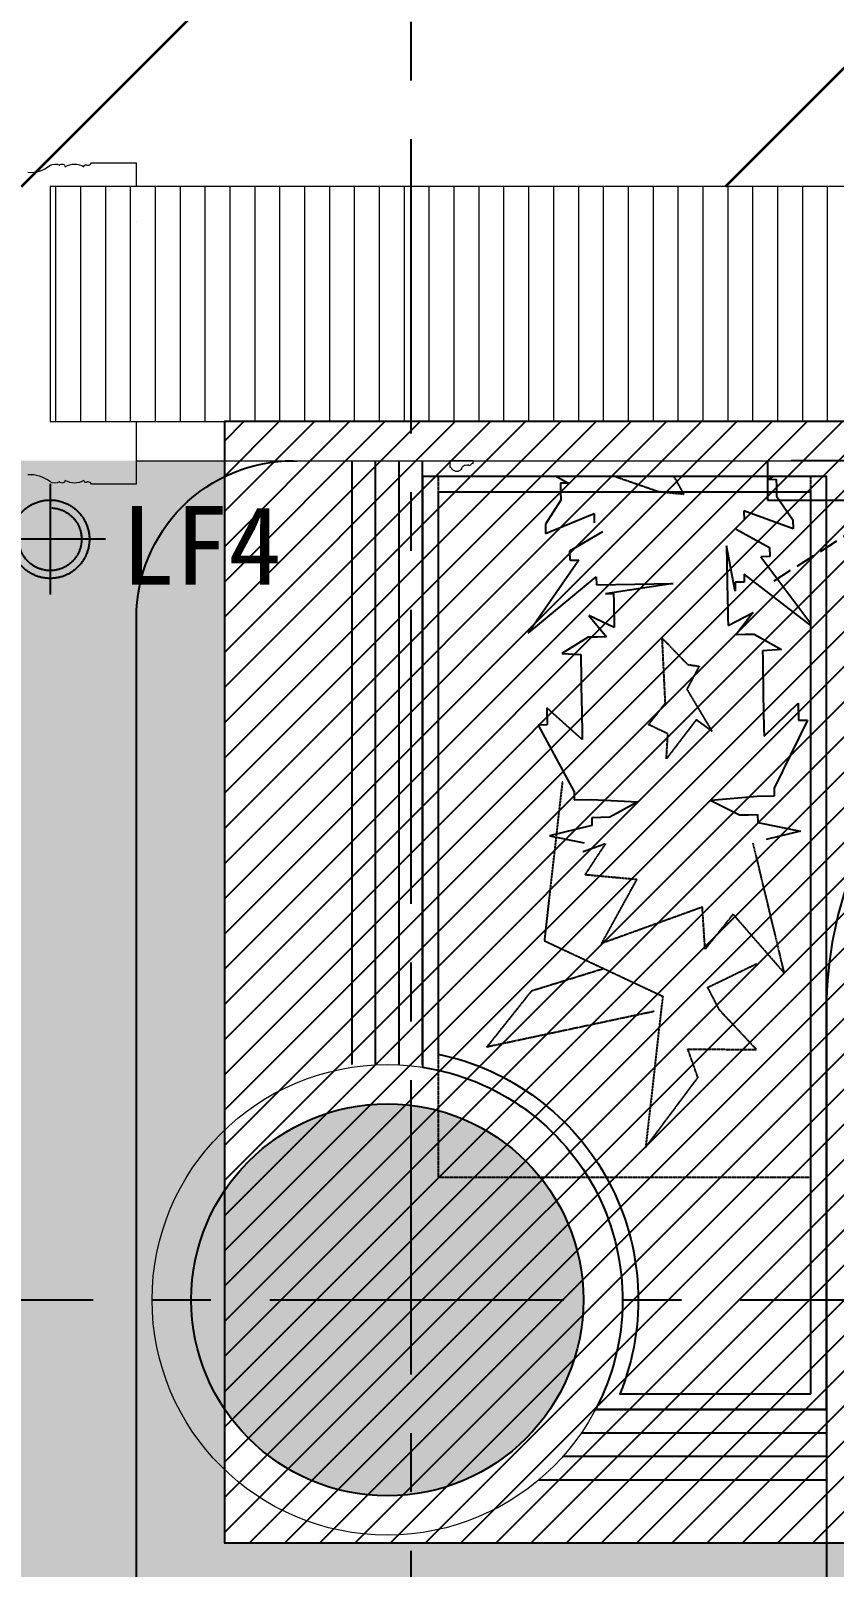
# Model space of a CAD drawing. Header units: millimetres. Extents: x -6033 to 120673, y -4970 to 90533.
# Drawn here: x 52895 to 53920, y 70879 to 72838 of the extents above; entities that cross this region are included whole.
import ezdxf
from ezdxf.enums import TextEntityAlignment as Align
from ezdxf.xclip import XClip

# ---------------------------------------------------------------- set-up
doc = ezdxf.new("R2010")
doc.units = ezdxf.units.MM
for name, pattern in [('I-AR$0$CENTER', [2, 1.25, -0.25, 0.25, -0.25]), ('I-FLOOR$0$DASHED', [19.05, 12.7, -6.35]), ('I-FLOOR$0$DOTE', [61.468, 50.8, -5.08, 0.508, -5.08]), ('I-PLAN$0$DASH', [0.35, 0.25, -0.1]), ('I-PLAN$0$DASHED', [19.05, 12.7, -6.35]), ('I-PLAN$0$HIDDEN2', [0.1875, 0.125, -0.0625])]:
    doc.linetypes.add(name, pattern=pattern)
for name, color, linetype in [('I-AR$0$A-LOL061W1', 252, 'Continuous'), ('I-AR$0$A-stairs', 2, 'Continuous'), ('I-AR$0$D-BASE-WALL', 4, 'Continuous'), ('I-FLOOR$0$I-FC', 2, 'Continuous'), ('I-FLOOR$0$I-FC-HATCH', 8, 'Continuous'), ('I-FLOOR$0$I-FC-LIGHT', 252, 'Continuous'), ('I-PLAN$0$I-PL-FURN', 1, 'I-PLAN$0$DASH'), ('I-PLAN$0$I-PL-IDS-MILL', 40, 'Continuous'), ('I-PLAN$0$I-PL-LIGHT', 1, 'I-PLAN$0$HIDDEN2')]:
    doc.layers.add(name, color=color, linetype=linetype)
for name, color, linetype, lineweight in [('I-AR$0$GZET_COL_GRID_1-200_轴线', 8, 'I-AR$0$CENTER', 25), ('I-AR$0$I-SCOPE', 252, 'Continuous', 35), ('I-PLAN$0$_ACM-A-WALL-HACH', 251, 'Continuous', 9), ('I-PLAN$0$I-PL-WALL-FHINISH', 73, 'Continuous', 13), ('I-PLAN$0$I-WALL', 6, 'Continuous', 13)]:
    doc.layers.add(name, color=color, linetype=linetype, lineweight=lineweight)
doc.styles.add('I-FLOOR$0$黑体', font='simhei.ttf', dxfattribs={"height": 600})

# ---------------------------------------------------------------- blocks, each defined once
blk = doc.blocks.new('I-AR$0$海龙_1211170131')
at = {"layer": 'I-AR$0$GZET_COL_GRID_1-200_轴线', "ltscale": 300}
for p, q in [((53155, 86275), (53155, 59995)), ((-2225, 70995), (116415, 70995))]:
    blk.add_line(p, q, dxfattribs=at)
blk = doc.blocks.new('I-AR')
at = {"layer": 'I-AR$0$A-LOL061W1'}
blk.add_hatch(color=256, dxfattribs=at).paths.add_polyline_path([(53100, 71220, 1), (53600, 71220, 1)])
at = {"layer": 'I-AR$0$I-SCOPE'}
h = blk.add_hatch(dxfattribs=at)
h.set_pattern_fill('ANSI31', color=256, scale=200)
h.paths.add_polyline_path([(63300, 72640), (66630, 72640), (66630, 70889.4), (90600, 70890), (90600, 66390), (96650, 66390), (96650, 24876.4), (18340, 24876.4), (18340, 66390), (48090, 66390), (48090, 72640), (51400, 72640), (51400, 72649.9), (52869.5, 72649.9), (52869.5, 72640), (55240, 72640), (55240, 72790), (59460, 72790), (59460, 72640), (61830.5, 72640), (61830.5, 72649.9), (63300, 72649.9)], flags=16)
h.paths.add_polyline_path([(7330, 0), (7330, -1770), (11180, -1770), (11180, 0), (18450, 0), (18450, 2900), (27550, 2900), (27550, 18090), (37037.3, 18090), (37037.3, 17350), (96200, 17350), (96200, 18120), (114640, 18120), (114640, 84500), (0, 84500), (0, 0)])
at = {"layer": 'I-AR$0$A-stairs'}
blk.add_line((53030, 72595), (53030, 72595), dxfattribs=at)
at = {"layer": 'I-AR$0$D-BASE-WALL'}
blk.add_circle((53350, 71220), 250, dxfattribs=at)
at = {"layer": 'I-AR$0$GZET_COL_GRID_1-200_轴线'}
blk.add_blockref('I-AR$0$海龙_1211170131', (225, 225), dxfattribs=at)
blk = doc.blocks.new('I-PLAN$0$K_09291619781205185865')
at = {"layer": 'I-PLAN$0$I-PL-IDS-MILL'}
for p, q in [((-4115.6, 1229.9), (-4115.6, 1999.9)), ((-4025.6, 1229.9), (-4025.6, 1999.9)), ((-3510.6, 790), (-3805.2, 790)), ((-3510.6, 700), (-3877.9, 700))]:
    blk.add_line(p, q, dxfattribs=at)
at = {"layer": 'I-PLAN$0$I-PL-IDS-MILL', "color": 8}
for p, q in [((-4085.6, 1229.9), (-4085.6, 1999.9)), ((-4055.6, 1229.9), (-4055.6, 1999.9)), ((-3510.6, 760), (-3823.3, 760)), ((-3510.6, 730), (-3846.9, 730))]:
    blk.add_line(p, q, dxfattribs=at)
at = {"layer": 'I-PLAN$0$I-PL-IDS-MILL'}
blk.add_lwpolyline([(-3222.8, 370.3, -0.902706), (-4390.6, 490), (-4390.6, 1800, -0.414214), (-4190.6, 2000)], format="xyb", dxfattribs=at)
blk.add_lwpolyline([(2869.4, 1800), (-3010.6, 1800, 0.414214), (-3510.6, 1300), (-3510.6, 550, 0.554397), (-3222.8, 370.3), (-3262.3, 451.1, -0.554397), (-3420.6, 550), (-3420.6, 1300, -0.414214), (-3010.6, 1710), (2869.4, 1710, -0.414214), (3279.4, 1300), (3279.4, 550, -0.554397), (3121.2, 451.1), (3081.7, 370.3, 0.554397), (3369.4, 550), (3369.4, 1300, 0.414214)], format="xyb", close=True, dxfattribs=at)
blk = doc.blocks.new('*U434')
at = {"layer": 'I-PLAN$0$I-PL-WALL-FHINISH'}
blk.add_lwpolyline([(0, 0), (2240.5, 0)], dxfattribs=at)
for points in [[(205, -1), (200, -1), (200, 0), (205, 0)], [(2035.5, -1), (2040.5, -1), (2040.5, 0), (2035.5, 0)]]:
    blk.add_lwpolyline(points, close=True, dxfattribs=at)
for points in [[(400, 0), (400, -8, -0.320816), (402.7, -10.6), (403.3, -10.6, 0.466827), (414.7, -10.6), (415.3, -10.6, -0.468154), (422.7, -5.5), (423.3, -4.8, 0.645582), (426.7, -4.6), (427.3, -4.6, -0.415157), (430, -3.3), (430, 0)], [(1840.5, 0), (1840.5, -8, 0.320816), (1837.8, -10.6), (1837.2, -10.6, -0.466827), (1825.8, -10.6), (1825.2, -10.6, 0.468154), (1817.8, -5.5), (1817.2, -4.8, -0.645582), (1813.8, -4.6), (1813.2, -4.6, 0.415157), (1810.5, -3.3), (1810.5, 0)]]:
    blk.add_lwpolyline(points, format="xyb", close=True, dxfattribs=at)
blk = doc.blocks.new('I-PLAN$0$海龙工具_镜前灯')
at = {"color": 8, "linetype": 'I-PLAN$0$DASH', "ltscale": 40}
for p, q in [((-167, 143.5), (-167, 103.5)), ((-162.2, 143.5), (-162.2, 103.5)), ((-154.5, 143.5), (-154.5, 103.5)), ((-143.4, 143.5), (-143.4, 103.5)), ((-127.5, 143.5), (-127.5, 103.5)), ((127.8, 143.5), (127.8, 103.5)), ((143.8, 143.5), (143.8, 103.5)), ((154.9, 143.5), (154.9, 103.5)), ((162.6, 143.5), (162.6, 103.5)), ((167.4, 143.5), (167.4, 103.5))]:
    blk.add_line(p, q, dxfattribs=at)
at = {"color": 8, "linetype": 'I-PLAN$0$DASH', "ltscale": 100}
for p, q in [((-331.6, 0.4), (-169.8, 103.5)), ((332, 0.4), (170.2, 103.5))]:
    blk.add_line(p, q, dxfattribs=at)
at = {"linetype": 'I-PLAN$0$DASH', "ltscale": 100}
blk.add_lwpolyline([(-199.8, 93.5), (200.2, 93.5), (200.2, 153.5), (-199.8, 153.5)], close=True, dxfattribs=at)
at = {"color": 8, "linetype": 'I-PLAN$0$DASH', "ltscale": 100}
blk.add_lwpolyline([(-169.8, 103.5), (170.2, 103.5), (170.2, 143.5), (-169.8, 143.5)], close=True, dxfattribs=at)
at = {"color": 8, "linetype": 'I-PLAN$0$DASH', "ltscale": 31.415927}
for centre in [(-184.2, 123.9), (184.6, 123.9)]:
    blk.add_circle(centre, 5, dxfattribs=at)
blk = doc.blocks.new('I-PLAN$0$2008092313492155')
at = {"color": 8, "linetype": 'Continuous'}
for p, q in [((1506.5, 129.9), (1497.3, 258.4)), ((1497.3, 258.4), (1534.1, 192.7)), ((934.4, 242.3), (896.3, 177.2)), ((922.7, 113.9), (934.4, 242.3)), ((623.4, 138.9), (530.1, 203.5)), ((530.1, 203.5), (602.1, 116.8)), ((748.4, 201), (721.6, 152.3)), ((733.4, 140.9), (748.4, 201)), ((1618.1, 159.3), (1599.5, 200.3)), ((1599.5, 200.3), (1611.1, 199.8)), ((1611.1, 199.8), (1611.1, 199.8)), ((1611.1, 199.8), (1621.2, 199.5)), ((1621.2, 199.5), (1621.2, 199.5)), ((1621.2, 199.5), (1632.8, 199)), ((1632.8, 199), (1632, 177.3)), ((1632.8, 199), (1632.8, 199)), ((1682.5, 213.5), (1708.3, 164.3)), ((1696.2, 153.1), (1682.5, 213.5)), ((1806.2, 148.9), (1900.7, 211.6)), ((1900.7, 211.6), (1827, 126.4)), ((2017, 185), (2017.4, 196.6)), ((2017.4, 196.6), (2101.7, 149.1)), ((271.8, 176.5), (263, 132.2)), ((284.9, 122.4), (271.8, 176.5)), ((413.1, 190.7), (327.9, 144.9)), ((394.7, 134.6), (435, 179.6)), ((413.3, 179.2), (413.1, 190.7)), ((435, 179.6), (413.3, 179.2)), ((413.3, 179.2), (413.3, 179.2)), ((435, 179.6), (435, 179.6)), ((669.1, 181.5), (657.5, 181.3)), ((657.5, 181.3), (682.7, 119.5)), ((657.5, 181.3), (657.5, 181.3)), ((669.1, 181.5), (669.1, 181.5)), ((699.7, 162), (669.1, 181.5)), ((809.3, 185.8), (797.7, 185.5)), ((797.7, 185.5), (798.1, 163.8)), ((797.7, 185.5), (797.7, 185.5)), ((819.4, 185.9), (809.3, 185.8)), ((809.3, 185.8), (809.3, 185.8)), ((811.7, 145.5), (831, 186.2)), ((831, 186.2), (819.4, 185.9)), ((819.4, 185.9), (819.4, 185.9)), ((864.5, 176.7), (842.8, 176.2)), ((886.2, 177.1), (864.5, 176.7)), ((864.5, 176.7), (864.5, 176.7)), ((896.3, 177.2), (886.2, 177.1)), ((886.2, 177.1), (886.2, 177.1)), ((896.3, 177.2), (896.3, 177.2)), ((1454.4, 117.7), (1456.9, 184.1)), ((1456.9, 184.1), (1478.6, 183.2)), ((1478.6, 183.2), (1484.8, 130.7)), ((1478.6, 183.2), (1478.6, 183.2)), ((1534.1, 192.7), (1534.1, 192.7)), ((1534.1, 192.7), (1544.2, 192.3)), ((1544.2, 192.3), (1544.2, 192.3)), ((1544.2, 192.3), (1565.9, 191.4)), ((1565.9, 191.4), (1565.9, 191.4)), ((1565.9, 191.4), (1587.6, 190.6)), ((1587.6, 190.6), (1618.1, 159.3)), ((1587.6, 190.6), (1587.6, 190.6)), ((1632, 177.3), (1653.7, 176.5)), ((1653.7, 176.5), (1647.9, 78.5)), ((1730.3, 173.5), (1761.3, 192.5)), ((1772.9, 192), (1746.5, 130.7)), ((1761.3, 192.5), (1761.3, 192.5)), ((1761.3, 192.5), (1772.9, 192)), ((1772.9, 192), (1772.9, 192)), ((1995.3, 185.9), (2017, 185)), ((1995.3, 185.9), (1995.3, 185.9)), ((2034.7, 140.1), (1995.3, 185.9)), ((2017, 185), (2017, 185)), ((2144.3, 125.8), (2158.4, 179.6)), ((2158.4, 179.6), (2166.4, 135.1)), ((504.4, 160.8), (503.3, 136.6)), ((525.2, 126.9), (504.4, 160.8)), ((504.4, 160.8), (504.4, 160.8)), ((711.3, 162.2), (699.7, 162)), ((699.7, 162), (699.7, 162)), ((721.4, 162.4), (711.3, 162.2)), ((711.3, 162.2), (711.3, 162.2)), ((721.6, 152.3), (721.4, 162.4)), ((798.1, 163.8), (776.4, 163.4)), ((842.8, 176.2), (811.7, 145.5)), ((842.8, 176.2), (842.8, 176.2)), ((1211.4, 78.6), (1357.7, 166.1)), ((1357.7, 166.1), (1283.7, 68.5)), ((1357.7, 166.1), (1357.7, 166.1)), ((1432.6, 153.1), (1433, 163.3)), ((1433, 163.3), (1433.4, 174.8)), ((1433, 163.3), (1433, 163.3)), ((1433.4, 174.8), (1433.4, 174.8)), ((1433.4, 174.8), (1445, 174.4)), ((1445, 174.4), (1454.4, 117.7)), ((1445, 174.4), (1445, 174.4)), ((1708.3, 164.3), (1708.7, 174.4)), ((1708.7, 174.4), (1718.8, 174)), ((1718.8, 174), (1718.8, 174)), ((1718.8, 174), (1730.3, 173.5)), ((1730.3, 173.5), (1730.3, 173.5)), ((1769.2, 119.7), (1795.1, 160.9)), ((1795.1, 160.9), (1795.1, 160.9)), ((1795.1, 160.9), (1806.6, 160.5)), ((1806.6, 160.5), (1806.2, 148.9)), ((1806.6, 160.5), (1806.6, 160.5)), ((1904.2, 135), (1925.6, 168.5)), ((1925.6, 168.5), (1926.2, 144.3)), ((1925.6, 168.5), (1925.6, 168.5)), ((327.9, 144.9), (317.8, 144.8)), ((317.8, 144.8), (318.2, 123.1)), ((317.8, 144.8), (317.8, 144.8)), ((327.9, 144.9), (327.9, 144.9)), ((634.8, 150.7), (623.2, 150.5)), ((623.2, 150.5), (623.4, 138.9)), ((623.2, 150.5), (623.2, 150.5)), ((634.8, 150.7), (634.8, 150.7)), ((659.7, 108.9), (634.8, 150.7)), ((745, 141.1), (733.4, 140.9)), ((745, 141.1), (745, 141.1)), ((1072.1, 147.2), (1072.1, 147.2)), ((1162.2, 136.6), (1072.1, 147.2)), ((1072.1, 147.2), (1144.2, 48.1)), ((1283.7, 68.5), (1367.5, 155.6)), ((1379.1, 155.2), (1353.5, 66.2)), ((1367.5, 155.6), (1379.1, 155.2)), ((1410.9, 154), (1410.9, 154)), ((1502.1, 66.5), (1410.9, 154)), ((1410.9, 154), (1422.5, 153.5)), ((1422.5, 153.5), (1422.5, 153.5)), ((1422.5, 153.5), (1432.6, 153.1)), ((1432.6, 153.1), (1432.6, 153.1)), ((1658, 78.1), (1684.3, 143.5)), ((1684.3, 143.5), (1684.7, 153.6)), ((1684.3, 143.5), (1684.3, 143.5)), ((1684.7, 153.6), (1684.7, 153.6)), ((1684.7, 153.6), (1696.2, 153.1)), ((1926.2, 144.3), (1926.2, 144.3)), ((1926.2, 144.3), (1936.4, 143.9)), ((1936.4, 143.9), (1936.4, 143.9)), ((1936.4, 143.9), (1947.9, 143.5)), ((1947.9, 143.5), (1947.9, 143.5)), ((1947.9, 143.5), (1969.6, 142.6)), ((1969.6, 142.6), (1969.6, 142.6)), ((1969.6, 142.6), (1981.2, 142.2)), ((1981.2, 142.2), (1981.2, 142.2)), ((1981.2, 142.2), (2002.9, 141.4)), ((2002.9, 141.4), (2002.9, 141.4)), ((2002.9, 141.4), (2024.6, 140.5)), ((2024.6, 140.5), (2024.6, 140.5)), ((2024.6, 140.5), (2034.7, 140.1)), ((2034.7, 140.1), (2034.7, 140.1)), ((2101.7, 149.1), (2101.7, 149.1)), ((2101.7, 149.1), (2111.9, 148.7)), ((2111.9, 148.7), (2111, 127.1)), ((2111.9, 148.7), (2111.9, 148.7)), ((295, 122.6), (284.9, 122.4)), ((295, 122.6), (295, 122.6)), ((295.2, 111.1), (295, 122.6)), ((318.2, 123.1), (315.3, 63.7)), ((318.2, 123.1), (318.2, 123.1)), ((404.8, 134.8), (394.7, 134.6)), ((394.7, 134.6), (394.7, 134.6)), ((426.5, 135.2), (404.8, 134.8)), ((404.8, 134.8), (404.8, 134.8)), ((448.3, 135.6), (426.5, 135.2)), ((426.5, 135.2), (426.5, 135.2)), ((459.8, 135.8), (448.3, 135.6)), ((448.3, 135.6), (448.3, 135.6)), ((481.5, 136.2), (459.8, 135.8)), ((459.8, 135.8), (459.8, 135.8)), ((493.1, 136.5), (481.5, 136.2)), ((481.5, 136.2), (481.5, 136.2)), ((503.3, 136.6), (493.1, 136.5)), ((493.1, 136.5), (493.1, 136.5)), ((503.3, 136.6), (503.3, 136.6)), ((525.2, 126.9), (525.2, 126.9)), ((525.4, 115.3), (525.2, 126.9)), ((552.8, 126.4), (525.6, 103.8)), ((537.4, 93.9), (552.8, 126.4)), ((682.7, 119.5), (671.1, 119.3)), ((671.1, 119.3), (671.1, 119.3)), ((682.7, 119.5), (682.7, 119.5)), ((1018.7, 136.1), (1007.1, 135.9)), ((1018.7, 136.1), (1018.7, 136.1)), ((1062.1, 136.9), (1050.6, 136.7)), ((1050.6, 136.7), (1074.3, 47.2)), ((1144.2, 48.1), (1062.1, 136.9)), ((1484.8, 130.7), (1506.5, 129.9)), ((1484.8, 130.7), (1484.8, 130.7)), ((1539.1, 122.5), (1539.1, 122.5)), ((1560.8, 121.6), (1539.1, 122.5)), ((1539.1, 122.5), (1623, 119.2)), ((1551.1, 133.6), (1561.3, 133.2)), ((1623, 119.2), (1551.1, 133.6)), ((1561.3, 133.2), (1572.8, 132.8)), ((1561.3, 133.2), (1561.3, 133.2)), ((1572.8, 132.8), (1583, 132.4)), ((1572.8, 132.8), (1572.8, 132.8)), ((1583, 132.4), (1594.5, 131.9)), ((1583, 132.4), (1583, 132.4)), ((1594.5, 131.9), (1594.5, 131.9)), ((1746.5, 130.7), (1758.1, 130.3)), ((1746.5, 130.7), (1746.5, 130.7)), ((1758.1, 130.3), (1758.1, 130.3)), ((1827, 126.4), (1837.2, 126)), ((1837.2, 126), (1836.7, 114.4)), ((1876.5, 135), (1903.3, 111.9)), ((1891.3, 102.2), (1876.5, 135)), ((1903.3, 111.9), (1903.7, 123.4)), ((1903.7, 123.4), (1904.2, 135)), ((1903.7, 123.4), (1903.7, 123.4)), ((1904.2, 135), (1904.2, 135)), ((2111, 127.1), (2112.8, 67.6)), ((2111, 127.1), (2111, 127.1)), ((2133.7, 114.6), (2134.2, 126.2)), ((2134.2, 126.2), (2134.2, 126.2)), ((2134.2, 126.2), (2144.3, 125.8)), ((295.2, 111.1), (295.2, 111.1)), ((295.5, 99.5), (295.2, 111.1)), ((295.5, 99.5), (295.5, 99.5)), ((315.3, 63.7), (295.5, 99.5)), ((525.4, 115.3), (525.4, 115.3)), ((525.6, 103.8), (525.4, 115.3)), ((525.6, 103.8), (525.6, 103.8)), ((580.6, 104.8), (580.8, 94.7)), ((580.6, 104.8), (580.6, 104.8)), ((593.8, 18.6), (580.6, 104.8)), ((602.1, 116.8), (592, 116.6)), ((592, 116.6), (593.8, 18.6)), ((944.4, 114.3), (922.7, 113.9)), ((1353.5, 66.2), (1409.6, 110.3)), ((1409.6, 110.3), (1409.6, 110.3)), ((1409.6, 110.3), (1492, 66.9)), ((1848.3, 114), (1789.7, 106.1)), ((1789.7, 106.1), (1858, 103.5)), ((1789.7, 106.1), (1789.7, 106.1)), ((1836.7, 114.4), (1836.7, 114.4)), ((1836.7, 114.4), (1848.3, 114)), ((1848.3, 114), (1848.3, 114)), ((1858, 103.5), (1858, 103.5)), ((1858, 103.5), (1869.6, 103)), ((1869.6, 103), (1869.6, 103)), ((1869.6, 103), (1881.2, 102.6)), ((1881.2, 102.6), (1881.2, 102.6)), ((1881.2, 102.6), (1891.3, 102.2)), ((1903.3, 111.9), (1903.3, 111.9)), ((1922.5, 107.7), (1932.6, 107.3)), ((1932.6, 107.3), (1944.2, 106.9)), ((1932.6, 107.3), (1932.6, 107.3)), ((1944.2, 106.9), (1955.7, 106.5)), ((1944.2, 106.9), (1944.2, 106.9)), ((1955.7, 106.5), (1955.7, 106.5)), ((2112.8, 67.6), (2133.3, 103)), ((2133.3, 103), (2133.7, 114.6)), ((2133.3, 103), (2133.3, 103)), ((2133.7, 114.6), (2133.7, 114.6)), ((547.5, 94.1), (537.4, 93.9)), ((559.1, 94.3), (547.5, 94.1)), ((547.5, 94.1), (547.5, 94.1)), ((570.6, 94.5), (559.1, 94.3)), ((559.1, 94.3), (559.1, 94.3)), ((580.8, 94.7), (570.6, 94.5)), ((570.6, 94.5), (570.6, 94.5)), ((580.8, 94.7), (580.8, 94.7)), ((1074.3, 47.2), (1019.1, 92.4)), ((1019.1, 92.4), (1019.1, 92.4)), ((1647.9, 78.5), (1658, 78.1)), ((1647.9, 78.5), (1647.9, 78.5)), ((315.3, 63.7), (315.3, 63.7)), ((1492, 66.9), (1502.1, 66.5)), ((1492, 66.9), (1492, 66.9)), ((1502.1, 66.5), (1502.1, 66.5)), ((1658, 78.1), (1658, 78.1)), ((2112.8, 67.6), (2112.8, 67.6)), ((1348.8, -65.7), (1282.5, 37.4)), ((1282.5, 37.4), (1359.4, -55.9)), ((1352.3, 34.3), (1404.8, -13.9)), ((1370.9, -56.4), (1352.3, 34.3)), ((1829.9, -62.4), (1833.7, 35.5)), ((1833.7, 35.5), (1833.7, 35.5)), ((1833.7, 35.5), (1841.9, -51.3)), ((593.8, 18.6), (593.8, 18.6)), ((936.8, 6.7), (926.6, 6.6)), ((926.6, 6.6), (926.6, 6.6)), ((926.6, 6.6), (1022.7, -75.6)), ((936.8, 6.7), (936.8, 6.7)), ((1021.4, -31.9), (936.8, 6.7)), ((1074.9, 15.3), (1021.4, -31.9)), ((1054.5, -75), (1074.9, 15.3)), ((1144.8, 17), (1066.1, -74.8)), ((1076.4, -84.7), (1144.8, 17)), ((771.6, -13.9), (749.1, -80.7)), ((781.7, -13.8), (771.6, -13.9)), ((771.6, -13.9), (771.6, -13.9)), ((781.5, -111.9), (781.7, -13.8)), ((781.7, -13.8), (781.7, -13.8)), ((1404.8, -13.9), (1404.8, -13.9)), ((317, -29.4), (298.5, -65.9)), ((322.1, -88.6), (317, -29.4)), ((317, -29.4), (317, -29.4)), ((1021.4, -31.9), (1021.4, -31.9)), ((2102.9, -84.5), (2109.2, -25.4)), ((2109.2, -25.4), (2109.2, -25.4)), ((2109.2, -25.4), (2126.9, -62.3)), ((550.2, -51.1), (540.1, -51.3)), ((540.1, -51.3), (556.7, -83.2)), ((561.8, -50.9), (550.2, -51.1)), ((550.2, -51.1), (550.2, -51.1)), ((573.4, -50.7), (561.8, -50.9)), ((561.8, -50.9), (561.8, -50.9)), ((641.8, -49.4), (573.4, -50.7)), ((573.4, -50.7), (573.4, -50.7)), ((583.7, -60.6), (641.8, -49.4)), ((641.8, -49.4), (641.8, -49.4)), ((892.8, -51.4), (808.9, -53)), ((808.9, -53), (881.5, -63.2)), ((871.1, -51.8), (892.8, -51.4)), ((892.8, -51.4), (892.8, -51.4)), ((947.6, -56.6), (925.9, -57)), ((925.9, -57), (942.3, -184.8)), ((947.6, -56.6), (947.6, -56.6)), ((956.7, -108.6), (947.6, -56.6)), ((977.1, -41.9), (978.4, -108.2)), ((989.8, -97.9), (977.1, -41.9)), ((1359.4, -55.9), (1370.9, -56.4)), ((1402.8, -57.6), (1402.8, -57.6)), ((1402.8, -57.6), (1414.3, -58)), ((1478.2, -40.1), (1499.9, -40.9)), ((1499.9, -40.9), (1480.9, -168.4)), ((1762.7, -50.9), (1785.3, -94)), ((1841.9, -51.3), (1842.3, -41.2)), ((1841.9, -51.3), (1841.9, -51.3)), ((1842.3, -41.2), (1852.5, -41.6)), ((1842.3, -41.2), (1842.3, -41.2)), ((1852.5, -41.6), (1864, -42)), ((1852.5, -41.6), (1852.5, -41.6)), ((1864, -42), (1875.6, -42.5)), ((1864, -42), (1864, -42)), ((1885.7, -42.9), (1868.4, -74.5)), ((1868.4, -74.5), (1896.9, -53.4)), ((1875.6, -42.5), (1885.7, -42.9)), ((1875.6, -42.5), (1875.6, -42.5)), ((1896.9, -53.4), (1896.5, -65)), ((1896.9, -53.4), (1896.9, -53.4)), ((1916.4, -50.8), (1926.5, -51.2)), ((1926.5, -51.2), (1926.5, -51.2)), ((1926.5, -51.2), (1938.1, -51.6)), ((1938.1, -51.6), (1938.1, -51.6)), ((1938.1, -51.6), (1949.6, -52)), ((1949.6, -52), (1949.6, -52)), ((298.5, -65.9), (298.5, -65.9)), ((298.5, -65.9), (298.8, -77.5)), ((298.8, -77.5), (298.8, -77.5)), ((298.8, -77.5), (299, -89.1)), ((556.7, -83.2), (528.7, -61.6)), ((528.7, -61.6), (528.7, -61.6)), ((528.7, -61.6), (528.9, -73.2)), ((528.9, -73.2), (528.9, -73.2)), ((528.9, -73.2), (529.1, -84.8)), ((536.9, -161.1), (605.6, -71.8)), ((595.3, -60.4), (583.7, -60.6)), ((583.7, -60.6), (583.7, -60.6)), ((595.5, -72), (595.3, -60.4)), ((595.3, -60.4), (595.3, -60.4)), ((605.6, -71.8), (595.5, -72)), ((662.9, -61.8), (639.5, -104.4)), ((663.4, -134.2), (686.3, -71.5)), ((686.3, -71.5), (674.7, -71.7)), ((674.7, -71.7), (674.7, -71.7)), ((686.3, -71.5), (686.3, -71.5)), ((849.6, -63.8), (816.1, -92.7)), ((859.8, -63.6), (849.6, -63.8)), ((849.6, -63.8), (849.6, -63.8)), ((871.3, -63.4), (859.8, -63.6)), ((859.8, -63.6), (859.8, -63.6)), ((881.5, -63.2), (871.3, -63.4)), ((871.3, -63.4), (871.3, -63.4)), ((1011.1, -75.8), (1000.9, -76)), ((1000.9, -76), (1000.9, -76)), ((1000.9, -76), (1001.1, -86.1)), ((1022.7, -75.6), (1011.1, -75.8)), ((1011.1, -75.8), (1011.1, -75.8)), ((1022.7, -75.6), (1022.7, -75.6)), ((1066.1, -74.8), (1054.5, -75)), ((1252.4, -63.5), (1348.8, -65.7)), ((1348.8, -65.7), (1348.8, -65.7)), ((1675.8, -78.2), (1687.3, -78.7)), ((1675.8, -78.2), (1675.8, -78.2)), ((1739.2, -60.2), (1739.2, -60.2)), ((1739.2, -60.2), (1750.7, -60.6)), ((1760.8, -123.3), (1739.2, -60.2)), ((1750.7, -60.6), (1750.7, -60.6)), ((1819.8, -62.1), (1829.9, -62.4)), ((1886.7, -152.7), (1819.8, -62.1)), ((1896.5, -65), (1896, -76.6)), ((1896, -76.6), (1896, -76.6)), ((1896, -76.6), (1914.8, -111.5)), ((1896.5, -65), (1896.5, -65)), ((2126.5, -73.8), (2126, -85.4)), ((2126.9, -62.3), (2126.5, -73.8)), ((2126.5, -73.8), (2126.5, -73.8)), ((2126.9, -62.3), (2126.9, -62.3)), ((288.8, -89.3), (277.8, -143.8)), ((299, -89.1), (288.8, -89.3)), ((299, -89.1), (299, -89.1)), ((322.5, -110.3), (322.1, -88.6)), ((322.1, -88.6), (322.1, -88.6)), ((409.2, -97.1), (399, -97.3)), ((399, -97.3), (441, -140.8)), ((399, -97.3), (399, -97.3)), ((430.9, -96.7), (409.2, -97.1)), ((409.2, -97.1), (409.2, -97.1)), ((452.6, -96.3), (430.9, -96.7)), ((430.9, -96.7), (430.9, -96.7)), ((464.2, -96.1), (452.6, -96.3)), ((452.6, -96.3), (452.6, -96.3)), ((485.9, -95.7), (464.2, -96.1)), ((464.2, -96.1), (464.2, -96.1)), ((497.5, -95.5), (485.9, -95.7)), ((485.9, -95.7), (485.9, -95.7)), ((507.6, -95.3), (497.5, -95.5)), ((497.5, -95.5), (497.5, -95.5)), ((509.6, -119.4), (507.6, -95.3)), ((507.6, -95.3), (507.6, -95.3)), ((529.1, -84.8), (509.6, -119.4)), ((529.1, -84.8), (529.1, -84.8)), ((627.7, -93.1), (536.9, -161.1)), ((627.9, -104.6), (627.7, -93.1)), ((749.3, -90.8), (737.7, -91)), ((737.7, -91), (754.9, -150.5)), ((749.1, -80.7), (749.1, -80.7)), ((749.1, -80.7), (749.3, -90.8)), ((749.3, -90.8), (749.3, -90.8)), ((816.1, -92.7), (836.9, -132.6)), ((848.3, -122.2), (816.1, -92.7)), ((1001.4, -97.7), (989.8, -97.9)), ((989.8, -97.9), (989.8, -97.9)), ((1001.1, -86.1), (1001.1, -86.1)), ((1001.1, -86.1), (1001.4, -97.7)), ((1001.4, -97.7), (1001.4, -97.7)), ((1172.9, -84.4), (1076.4, -84.7)), ((1076.4, -84.7), (1076.4, -84.7)), ((1576.1, -107.7), (1608.9, -78.8)), ((1608.9, -78.8), (1587.3, -118.3)), ((1620.6, -119.5), (1621.4, -97.9)), ((1621.4, -97.9), (1643.1, -98.7)), ((1687.3, -78.7), (1669, -137.8)), ((1669, -137.8), (1698.5, -90.7)), ((1698.5, -90.7), (1698.1, -100.8)), ((1785.3, -94), (1796.8, -94.5)), ((1785.3, -94), (1785.3, -94)), ((1796.8, -94.5), (1797.3, -82.9)), ((1796.8, -94.5), (1796.8, -94.5)), ((1797.3, -82.9), (1886.7, -152.7)), ((1914.8, -111.5), (1917.3, -87.5)), ((1917.3, -87.5), (1927.5, -87.9)), ((1917.3, -87.5), (1917.3, -87.5)), ((1927.5, -87.9), (1939, -88.3)), ((1927.5, -87.9), (1927.5, -87.9)), ((1939, -88.3), (1960.7, -89.2)), ((1939, -88.3), (1939, -88.3)), ((1960.7, -89.2), (1972.3, -89.6)), ((1960.7, -89.2), (1960.7, -89.2)), ((1972.3, -89.6), (1994, -90.5)), ((1972.3, -89.6), (1972.3, -89.6)), ((2025.8, -91.7), (1983, -134.3)), ((1994, -90.5), (2015.7, -91.3)), ((1994, -90.5), (1994, -90.5)), ((2015.7, -91.3), (2025.8, -91.7)), ((2015.7, -91.3), (2015.7, -91.3)), ((2025.8, -91.7), (2025.8, -91.7)), ((2102.1, -106.2), (2102.9, -84.5)), ((2102.9, -84.5), (2102.9, -84.5)), ((2126, -85.4), (2136.2, -85.8)), ((2126, -85.4), (2126, -85.4)), ((2136.2, -85.8), (2146.1, -140.5)), ((2146.1, -140.5), (2157.5, -96.7)), ((277.8, -143.8), (267.3, -99.8)), ((332.7, -110.1), (322.5, -110.3)), ((322.5, -110.3), (322.5, -110.3)), ((419.5, -152.7), (332.7, -110.1)), ((332.7, -110.1), (332.7, -110.1)), ((639.5, -104.4), (627.9, -104.6)), ((627.9, -104.6), (627.9, -104.6)), ((639.5, -104.4), (639.5, -104.4)), ((704.8, -113.3), (675, -134)), ((716.4, -113.1), (704.8, -113.3)), ((704.8, -113.3), (704.8, -113.3)), ((726.5, -112.9), (716.4, -113.1)), ((716.4, -113.1), (716.4, -113.1)), ((754.9, -150.5), (726.4, -102.8)), ((726.4, -102.8), (726.5, -112.9)), ((803.3, -111.5), (781.5, -111.9)), ((803.7, -133.2), (803.3, -111.5)), ((978.4, -108.2), (956.7, -108.6)), ((956.7, -108.6), (956.7, -108.6)), ((1480.9, -168.4), (1522.6, -105.6)), ((1522.6, -105.6), (1532.7, -106)), ((1522.6, -105.6), (1522.6, -105.6)), ((1532.7, -106), (1554.4, -106.9)), ((1532.7, -106), (1532.7, -106)), ((1554.4, -106.9), (1576.1, -107.7)), ((1554.4, -106.9), (1554.4, -106.9)), ((1576.1, -107.7), (1576.1, -107.7)), ((1698.1, -100.8), (1708.2, -101.2)), ((1708.2, -101.2), (1719.8, -101.6)), ((1708.2, -101.2), (1708.2, -101.2)), ((1719.8, -101.6), (1719.8, -101.6)), ((1719.8, -101.6), (1749.2, -122.9)), ((1914.8, -111.5), (1914.8, -111.5)), ((2004.2, -146.7), (2091.9, -105.8)), ((2091.9, -105.8), (2102.1, -106.2)), ((2091.9, -105.8), (2091.9, -105.8)), ((2102.1, -106.2), (2102.1, -106.2)), ((509.6, -119.4), (509.6, -119.4)), ((675, -134), (663.4, -134.2)), ((663.4, -134.2), (663.4, -134.2)), ((675, -134), (675, -134)), ((815.2, -133), (803.7, -133.2)), ((803.7, -133.2), (803.7, -133.2)), ((825.4, -132.8), (815.2, -133)), ((815.2, -133), (815.2, -133)), ((836.9, -132.6), (825.4, -132.8)), ((825.4, -132.8), (825.4, -132.8)), ((870, -121.8), (848.3, -122.2)), ((848.3, -122.2), (848.3, -122.2)), ((891.8, -121.4), (870, -121.8)), ((870, -121.8), (870, -121.8)), ((901.9, -121.2), (891.8, -121.4)), ((891.8, -121.4), (891.8, -121.4)), ((942.3, -184.8), (901.9, -121.2)), ((901.9, -121.2), (901.9, -121.2)), ((1587.3, -118.3), (1598.9, -118.7)), ((1598.9, -118.7), (1609, -119.1)), ((1598.9, -118.7), (1598.9, -118.7)), ((1609, -119.1), (1620.6, -119.5)), ((1609, -119.1), (1609, -119.1)), ((1620.6, -119.5), (1620.6, -119.5)), ((1749.2, -122.9), (1760.8, -123.3)), ((1749.2, -122.9), (1749.2, -122.9)), ((1760.8, -123.3), (1760.8, -123.3)), ((1983, -134.3), (1983, -134.3)), ((1983, -134.3), (2004.7, -135.1)), ((2004.7, -135.1), (2004.2, -146.7)), ((2004.7, -135.1), (2004.7, -135.1)), ((441, -140.8), (419.3, -141.2)), ((419.3, -141.2), (419.5, -152.7)), ((419.3, -141.2), (419.3, -141.2)), ((441, -140.8), (441, -140.8))]:
    blk.add_line(p, q, dxfattribs=at)
at = {"color": 8}
for p, q in [((138.1, 183), (67.3, 32)), ((341.1, 160), (138.1, 183)), ((-125.5, 53.8), (-36.4, -12.9)), ((67.3, 32), (-125.5, 53.8)), ((-36.4, -12.9), (0, 0)), ((0, 0), (-0.8, -87.8)), ((49.6, -40.5), (78.6, -25.4)), ((78.6, -25.4), (109, -88.2)), ((-0.8, -87.8), (49.6, -40.5))]:
    blk.add_line(p, q, dxfattribs=at)
for points in [[(48, 42.4), (2.5, 256.1), (74.4, 198.9), (102.7, 107.5)], [(1123.9, -38), (1217.5, 11), (1186, 78.5), (1227.4, 190.7), (1162.2, 136.6)], [(945.2, 115.5), (1006.6, 169.6), (1011.1, 133.8), (1030, 134.1), (1021.2, 96.2)], [(2170, 117.9), (2337.3, 148.1), (2259.2, 87.7), (2301.7, 49.4), (2248, 49.1), (2286.9, -81.8), (2208.2, -32.4), (2198.4, -97.9), (2160.4, -69.6), (2169, -99.2)], [(262.7, -82.9), (97.5, -122.6), (171.9, -57.8), (127.3, -22), (180.9, -18.6), (134.6, 109.8), (216, 65), (222.1, 131), (261.6, 104.9), (251.3, 133.9)], [(2077.9, -120.1), (2279.2, -154.7), (2219.9, -174.4), (2329, -2.9), (2549.8, -40.6), (2464.6, 31), (2427.6, 20.2), (2433.4, 107.8), (2380.4, 63.5), (2350.6, 50), (2323.8, 114.5)], [(1211.4, 78.6), (1239, 9.5), (1191.3, -100.2), (1259.4, -49.9)], [(1926.4, 68.7), (1978, 76.5), (1962.6, 57.6), (2009.9, 16.7), (1978.3, 20.4), (1965.2, -3.5), (1939.2, 19.4), (1856.2, 20.2), (1891.5, 50.6), (1894.5, 65.1), (1923.7, 61.5)], [(458.8, 1.2), (405.4, -30.6), (419.7, -10.8), (370.2, 27.3), (401.9, 25.4), (413.7, 50), (440.9, 28.6), (523.8, 32.6), (490.3, 0.3), (488.1, -14.4), (458.8, 1.2)], [(1560.3, 2.8), (1605.9, 55.9), (1648.7, 37.2), (1621.6, 21.3), (1692.6, -0.4), (1614.7, -10.6), (1550.6, -53.5), (1509.4, 6.7), (1497.3, 37.4), (1551.7, 24), (1560.5, 6.6)], [(1477.3, -41.2), (1412.9, -91.7), (1410.5, -55.7), (1391.6, -54.9), (1402.5, -17.6)], [(2377.2, -19.3), (2410.4, -235.4), (2342, -174.2), (2301.3, -153.1)]]:
    blk.add_lwpolyline(points, dxfattribs=at)
blk.add_lwpolyline([(784.1, 38), (817.2, 15.7), (853.5, 45), (823.2, 53.2), (886, 92.8), (808.1, 82.1), (735, 106.6), (711.1, 37.7), (707.6, 4.9), (756.5, 32.2), (784.1, 38)], close=True, dxfattribs=at)
blk = doc.blocks.new('I-PLAN')
at = {"layer": 'I-PLAN$0$_ACM-A-WALL-HACH'}
h = blk.add_hatch(dxfattribs=at)
h.set_pattern_fill('ANSI31', color=256, scale=10, angle=45)
h.paths.add_polyline_path([(52920, 72340), (55380, 72340), (55380, 72640), (52920, 72640)])
at = {"layer": 'I-PLAN$0$I-PL-FURN', "ltscale": 500}
blk.add_lwpolyline([(53834.9, 72240), (54515.1, 72240), (54515.1, 72290), (53834.9, 72290)], close=True, dxfattribs=at)
at = {"layer": 'I-PLAN$0$I-PL-IDS-MILL'}
for points in [[(53910, 71080.1), (53910, 72270), (53395, 72269.9), (53395, 71516.6, -0.516029), (53615.4, 71080.1)], [(53890, 71100.1), (53890, 72250), (53415, 72249.9), (53415, 71533.3, -0.467875), (53646.7, 71100.1)]]:
    blk.add_lwpolyline(points, format="xyb", close=True, dxfattribs=at)
at = {"layer": 'I-PLAN$0$I-PL-WALL-FHINISH'}
for points in [[(53029.5, 72340), (53029.5, 72260), (52972.5, 72260, 0.37825), (52967.7, 72263, -0.623496), (52963, 72265, -0.284819), (52939.1, 72265, -0.636149), (52932, 72263, -0.282378), (52919.7, 72263.5, 0.186128), (52891.4, 72272.1, -0.824383)], [(52891.4, 72657.9, 0.186128), (52919.7, 72666.5, -0.282378), (52932, 72667, -0.636149), (52939.1, 72665, -0.284819), (52963, 72665, -0.623496), (52967.7, 72667, 0.37825), (52972.5, 72670), (53029.5, 72670), (53029.5, 72640)]]:
    blk.add_lwpolyline(points, format="xyb", dxfattribs=at)
blk.add_circle((53350, 71220), 300, dxfattribs=at)
at = {"layer": 'I-PLAN$0$I-WALL'}
blk.add_lwpolyline([(52920, 72340), (55380, 72340), (55380, 72640), (52920, 72640)], close=True, dxfattribs=at)
at = {"layer": 'I-PLAN$0$I-PL-FURN'}
ref = blk.add_blockref('I-PLAN$0$2008092313492155', (53733.2, 71539.9), dxfattribs=dict(at, rotation=90))
XClip(ref).set_block_clipping_path([(-163.6408729567, -156.7638719896), (729.9973371945, 318.2380310978)])
at = {"layer": 'I-PLAN$0$I-PL-IDS-MILL'}
blk.add_blockref('I-PLAN$0$K_09291619781205185865', (57420.6, 70290.1), dxfattribs=at)
at = {"layer": 'I-PLAN$0$I-PL-LIGHT', "linetype": 'I-PLAN$0$DASHED', "ltscale": 10, "xscale": -1}
blk.add_blockref('I-PLAN$0$海龙工具_镜前灯', (54175.2, 72136.5), dxfattribs=at)
at = {"layer": 'I-PLAN$0$I-PL-WALL-FHINISH'}
blk.add_blockref('*U434', (53029.5, 72290), dxfattribs=at)
blk = doc.blocks.new('I-FLOOR$0$K_1219163399')
at = {"layer": 'I-FLOOR$0$I-FC-LIGHT'}
h = blk.add_hatch(color=1, dxfattribs=at)
h.dxf.hatch_style = 1
h.paths.add_polyline_path([(40, 0, 0.414214), (0, 40), (0, 0)])
h = blk.add_hatch(color=1, dxfattribs=at)
h.dxf.hatch_style = 1
h.paths.add_polyline_path([(0, 0), (-40, 0, 0.414214), (0, -40)])
at = {"layer": 'I-FLOOR$0$I-FC-LIGHT', "color": 1, "linetype": 'I-FLOOR$0$DOTE', "ltscale": 2.783885}
for p, q in [((0, 70.7), (0, -70.7)), ((70.7, 0), (-70.7, 0))]:
    blk.add_line(p, q, dxfattribs=at)
at = {"layer": 'I-FLOOR$0$I-FC-LIGHT', "color": 1, "linetype": 'I-FLOOR$0$DASHED', "ltscale": 10}
for radius in [50, 40]:
    blk.add_circle((0, 0), radius, dxfattribs=at)
blk = doc.blocks.new('I-FLOOR')
at = {"layer": 'I-FLOOR$0$I-FC-HATCH'}
h = blk.add_hatch(dxfattribs=at)
h.set_pattern_fill('ANSI31', color=256, scale=10)
h.paths.add_polyline_path([(55240, 72340), (53142.2, 72340), (53142.2, 70910.3), (54450, 70910.3), (54450, 71650.1), (60380, 71650.1), (60380, 70910.3), (61570, 70910.3), (61570, 72340), (59460, 72340), (59460, 72140), (55240, 72140)])
h = blk.add_hatch(dxfattribs=at)
h.set_pattern_fill('鱼骨拼', color=256, pattern_type=2)
h.set_pattern_definition([(45.200644, (510, 3761.65), (38760.000017, 38961.583594), [189.564, -159043.793]), (44.941387, (510, 3627.138), (136679.9998876, 136365.542449), [380.842, -319526.584]), (45.027546, (510, 3492.628), (42839.9999958, 42857.7419636), [570.404, -478569.291]), (134.799355, (510, 3761.65), (-38759.99961, 38961.584), [189.564, -159043.793]), (135.058612, (510, 3627.138), (-136679.9984596, 136365.5438806), [380.842, -319526.584]), (134.972453, (510, 3492.628), (-42839.9996218, 42857.7423374), [570.404, -478569.291]), (134.799355, (1530, 3761.65), (-38759.99961, 38961.584), [189.564, -159043.793]), (135.058612, (1530, 3627.138), (-136679.9984596, 136365.5438806), [380.842, -319526.584]), (134.972453, (1530, 3492.628), (-42839.9996218, 42857.7423374), [570.404, -478569.291]), (45.200644, (1530, 3761.65), (38760.000017, 38961.583594), [189.564, -159043.793]), (44.941387, (1530, 3627.138), (136679.9998876, 136365.542449), [380.842, -319526.584]), (45.027546, (1530, 3492.628), (42839.9999958, 42857.7419636), [570.404, -478569.291]), (90, (0, 0), (-2040, 1e-13), []), (135.04739, (106.86, 0), (-46919.999863, 46753.900425), [150.994, -126683.954]), (134.909326, (240.429, 0), (-81599.998658, 81819.326883), [340.557, -285727.087]), (135.055426, (376.429, 0), (-89759.999261, 89611.641967), [531.836, -446210.537]), (134.98814, (510, 0), (-38759.99991, 38961.58363), [721.4, -59876.058]), (134.98814, (510, 134.51), (-38759.99991, 38961.58363), [721.4, -59876.058]), (134.98814, (510, 269.02), (-38759.99991, 38961.58363), [721.4, -59876.058]), (134.98814, (510, 403.53), (-38759.99991, 38961.58363), [721.4, -59876.058]), (134.98814, (510, 538.04), (-38759.99991, 38961.58363), [721.4, -59876.06]), (134.98814, (510, 672.55), (-38759.99991, 38961.58363), [721.4, -59876.06]), (134.98814, (510, 807.06), (-38759.99991, 38961.58363), [721.4, -59876.06]), (134.98814, (510, 941.57), (-4080, 3896.15837), [721.4, -59876.06]), (134.98814, (510, 1076.08), (-38759.99991, 38961.58363), [721.4, -59876.06]), (134.98814, (510, 1210.59), (-38759.99991, 38961.58363), [721.4, -59876.06]), (134.98814, (510, 1345.1), (-4080, 3896.15837), [721.4, -59876.06]), (134.98814, (510, 1479.61), (-38759.99991, 38961.58363), [721.4, -59876.06]), (134.98814, (510, 1614.12), (-38759.99991, 38961.58363), [721.4, -59876.06]), (134.98814, (510, 1748.63), (-38759.99991, 38961.58363), [721.4, -59876.06]), (135.249761, (510, 1883.143), (-161159.9990822, 159742.4935341), [718.125, -602507.151]), (134.98814, (510, 2013.02), (-4080, 3896.15837), [721.4, -59876.06]), (134.98814, (510, 2147.53), (-4080, 3896.15837), [721.4, -59876.06]), (134.98814, (510, 2282.04), (-38759.99991, 38961.58363), [721.4, -59876.06]), (134.98814, (510, 2416.55), (-38759.99991, 38961.58363), [721.4, -59876.06]), (134.98814, (510, 2551.06), (-38759.99991, 38961.58363), [721.4, -59876.06]), (134.98814, (510, 2685.57), (-4080, 3896.15837), [721.4, -59876.06]), (134.98814, (510, 2820.08), (-4080, 3896.15837), [721.4, -59876.06]), (134.98814, (510, 2954.59), (-4080, 3896.15837), [721.4, -59876.06]), (134.98814, (510, 3089.1), (-4080, 3896.15837), [721.4, -59876.06]), (134.98814, (510, 3223.61), (-4080, 3896.15837), [721.4, -59876.06]), (134.98814, (510, 3358.12), (-38759.99991, 38961.58363), [721.4, -59876.06]), (44.95261, (1933.14, 0), (42840.00006, 42857.741943), [150.994, -126683.954]), (45.090673, (1799.571, 0), (81599.999943, 81819.325601), [340.557, -285727.087]), (44.944574, (1663.571, 0), (89759.9994172, 89611.6418105), [531.836, -446210.537]), (90, (2040, 0), (-2040, 1e-13), []), (135.04739, (1126.86, 0), (-42839.99991, 42857.742092), [150.994, -126683.954]), (134.909326, (1260.429, 0), (-81599.998658, 81819.326883), [340.557, -285727.087]), (135.055426, (1396.429, 0), (-89759.999261, 89611.641967), [531.836, -446210.537]), (44.95261, (913.14, 0), (46920.000026, 46753.90026), [150.994, -126683.954]), (45.090673, (779.571, 0), (81599.999943, 81819.325601), [340.557, -285727.087]), (44.944574, (643.571, 0), (89759.9994172, 89611.6418105), [531.836, -446210.537]), (45.01186, (1530, 0), (38759.99998, 38961.58356), [721.4, -59876.06]), (45.01186, (1530, 134.51), (38759.99998, 38961.58356), [721.4, -59876.06]), (45.01186, (1530, 269.02), (38759.99998, 38961.58356), [721.4, -59876.06]), (45.01186, (1530, 403.53), (38759.99998, 38961.58356), [721.4, -59876.06]), (45.01186, (1530, 538.04), (38759.99998, 38961.58356), [721.4, -59876.06]), (45.01186, (1530, 672.55), (38759.99998, 38961.58356), [721.4, -59876.06]), (45.01186, (1530, 807.06), (38759.99998, 38961.58356), [721.4, -59876.06]), (45.01186, (1530, 941.57), (38759.99998, 38961.58356), [721.4, -59876.06]), (45.01186, (1530, 1076.08), (38759.99998, 38961.58356), [721.4, -59876.06]), (45.01186, (1530, 1210.59), (38759.99998, 38961.58356), [721.4, -59876.06]), (45.01186, (1530, 1345.1), (38759.99998, 38961.58356), [721.4, -59876.06]), (45.01186, (1530, 1479.61), (38759.99998, 38961.58356), [721.4, -59876.06]), (45.01186, (1530, 1614.12), (38759.99998, 38961.58356), [721.4, -59876.06]), (45.01186, (1530, 1748.63), (38759.99998, 38961.58356), [721.4, -59876.06]), (44.750239, (1530, 1883.143), (267240.0000416, 264938.768539), [718.125, -602507.151]), (45.01186, (1530, 2013.02), (38759.99998, 38961.58356), [721.4, -59876.06]), (45.01186, (1530, 2147.53), (38759.99998, 38961.58356), [721.4, -59876.06]), (45.01186, (1530, 2282.04), (38759.99998, 38961.58356), [721.4, -59876.06]), (45.01186, (1530, 2416.55), (38759.99998, 38961.58356), [721.4, -59876.06]), (45.01186, (1530, 2551.06), (38759.99998, 38961.58356), [721.4, -59876.06]), (45.01186, (1530, 2685.57), (38759.99998, 38961.58356), [721.4, -59876.06]), (45.01186, (1530, 2820.08), (38759.99998, 38961.58356), [721.4, -59876.06]), (45.01186, (1530, 2954.59), (38759.99998, 38961.58356), [721.4, -59876.06]), (45.01186, (1530, 3089.1), (38759.99998, 38961.58356), [721.4, -59876.06]), (45.01186, (1530, 3223.61), (38759.99998, 38961.58356), [721.4, -59876.06]), (45.01186, (1530, 3358.12), (38759.99998, 38961.58356), [721.4, -59876.06]), (134.98814, (1530, 0), (-4080, 3896.15837), [721.4, -59876.06]), (134.98814, (1530, 134.51), (-38759.99991, 38961.58363), [721.4, -59876.06]), (134.98814, (1530, 269.02), (-4080, 3896.15837), [721.4, -59876.06]), (134.98814, (1530, 403.53), (-38759.99991, 38961.58363), [721.4, -59876.06]), (134.98814, (1530, 538.04), (-38759.99991, 38961.58363), [721.4, -59876.06]), (134.98814, (1530, 672.55), (-4080, 3896.15837), [721.4, -59876.06]), (134.98814, (1530, 807.06), (-4080, 3896.15837), [721.4, -59876.06]), (134.98814, (1530, 941.57), (-4080, 3896.15837), [721.4, -59876.06]), (134.98814, (1530, 1076.08), (-4080, 3896.15837), [721.4, -59876.06]), (134.98814, (1530, 1210.59), (-38759.99991, 38961.58363), [721.4, -59876.06]), (134.98814, (1530, 1345.1), (-4080, 3896.15837), [721.4, -59876.06]), (134.98814, (1530, 1479.61), (-38759.99991, 38961.58363), [721.4, -59876.06]), (134.98814, (1530, 1614.12), (-4080, 3896.15837), [721.4, -59876.06]), (134.98814, (1530, 1748.63), (-4080, 3896.15837), [721.4, -59876.06]), (135.249761, (1530, 1883.143), (-161159.9990822, 159742.4935341), [718.125, -602507.151]), (134.98814, (1530, 2013.02), (-4080, 3896.15837), [721.4, -59876.06]), (134.98814, (1530, 2147.53), (-4080, 3896.15837), [721.4, -59876.06]), (134.98814, (1530, 2282.04), (-38759.99991, 38961.58363), [721.4, -59876.06]), (134.98814, (1530, 2416.55), (-38759.99991, 38961.58363), [721.4, -59876.06]), (134.98814, (1530, 2551.06), (-38759.99991, 38961.58363), [721.4, -59876.06]), (134.98814, (1530, 2685.57), (-4080, 3896.15837), [721.4, -59876.06]), (134.98814, (1530, 2820.08), (-4080, 3896.15837), [721.4, -59876.06]), (134.98814, (1530, 2954.59), (-4080, 3896.15837), [721.4, -59876.06]), (134.98814, (1530, 3089.1), (-4080, 3896.15837), [721.4, -59876.06]), (45.01186, (510, 0), (4080, 3896.15836), [721.4, -59876.058]), (45.01186, (510, 134.51), (38759.99998, 38961.58356), [721.4, -59876.058]), (45.01186, (510, 269.02), (4080, 3896.15836), [721.4, -59876.058]), (45.01186, (510, 403.53), (38759.99998, 38961.58356), [721.4, -59876.058]), (45.01186, (510, 538.04), (38759.99998, 38961.58356), [721.4, -59876.06]), (45.01186, (510, 672.55), (38759.99998, 38961.58356), [721.4, -59876.06]), (45.01186, (510, 807.06), (38759.99998, 38961.58356), [721.4, -59876.06]), (45.01186, (510, 941.57), (4080, 3896.15836), [721.4, -59876.06]), (45.01186, (510, 1076.08), (38759.99998, 38961.58356), [721.4, -59876.06]), (45.01186, (510, 1210.59), (38759.99998, 38961.58356), [721.4, -59876.06]), (45.01186, (510, 1345.1), (4080, 3896.15836), [721.4, -59876.06]), (45.01186, (510, 1479.61), (38759.99998, 38961.58356), [721.4, -59876.06]), (45.01186, (510, 1614.12), (38759.99998, 38961.58356), [721.4, -59876.06]), (45.01186, (510, 1748.63), (38759.99998, 38961.58356), [721.4, -59876.06]), (44.750239, (510, 1883.143), (161159.9999187, 159742.4926903), [718.125, -602507.151]), (45.01186, (510, 2013.02), (4080, 3896.15836), [721.4, -59876.06]), (45.01186, (510, 2147.53), (4080, 3896.15836), [721.4, -59876.06]), (45.01186, (510, 2282.04), (38759.99998, 38961.58356), [721.4, -59876.06]), (45.01186, (510, 2416.55), (38759.99998, 38961.58356), [721.4, -59876.06]), (45.01186, (510, 2551.06), (38759.99998, 38961.58356), [721.4, -59876.06]), (45.01186, (510, 2685.57), (4080, 3896.15836), [721.4, -59876.06]), (45.01186, (510, 2820.08), (4080, 3896.15836), [721.4, -59876.06]), (45.01186, (510, 2954.59), (4080, 3896.15836), [721.4, -59876.06]), (45.01186, (510, 3089.1), (4080, 3896.15836), [721.4, -59876.06]), (45.01186, (510, 3223.61), (4080, 3896.15836), [721.4, -59876.06]), (45.01186, (510, 3358.12), (38759.99998, 38961.58356), [721.4, -59876.06]), (134.98814, (1530, 3223.61), (-4080, 3896.15837), [721.4, -59876.06]), (134.98814, (1530, 3358.12), (-38759.99991, 38961.58363), [721.4, -59876.06]), (90, (510, 0), (-2040, 1e-13), []), (90, (1530, 0), (-2040, 1e-13), []), (90, (1020, 0), (-2040, 1e-13), [])])
edge = h.paths.add_edge_path()
edge.add_line((49130, 72290), (49130, 72120))
edge.add_line((49130, 72120), (49150, 72120))
edge.add_line((49150, 72120), (49150, 72063))
edge.add_arc((49151.2, 72058.9), 4.26, 106.2374, 189.1139)
edge.add_arc((49144.8, 72056.3), 2.88, -86.76, 41.0136, ccw=False)
edge.add_arc((49125.7, 72041.5), 22.6, -31.7947, 31.7972, ccw=False)
edge.add_arc((49144.3, 72025.6), 4.1, -49.2343, 80.6155, ccw=False)
edge.add_arc((49136.7, 72016.7), 11.8, -33.6714, 29.4026, ccw=False)
edge.add_arc((49178.8, 71984.9), 41, 141.9848, 184.1596)
edge.add_arc((49136.8, 71979), 3.08, -88.5813, 69.425, ccw=False)
edge.add_line((49136.9, 71976), (49136.9, 71973.6))
edge.add_arc((49138.6, 71969.1), 4.77, 110.4564, 169.2354)
edge.add_line((49133.9, 71970), (49129.9, 71970))
edge.add_line((49129.9, 71970), (49129.9, 71960))
edge.add_line((49129.9, 71960), (48680, 71960))
edge.add_line((48680, 71960), (48680, 71620))
edge.add_line((48680, 71620), (48820, 71620))
edge.add_line((48820, 71620), (48820, 70820))
edge.add_line((48820, 70820), (48680, 70820))
edge.add_line((48680, 70820), (48680, 66770))
edge.add_line((48680, 66770), (49129.9, 66770))
edge.add_line((49129.9, 66770), (49129.9, 66760))
edge.add_line((49129.9, 66760), (49133.9, 66760))
edge.add_arc((49138.6, 66760.9), 4.77, 190.7646, 249.5436)
edge.add_line((49136.9, 66756.4), (49136.9, 66754))
edge.add_arc((49136.8, 66751), 3.08, -69.425, 88.5813, ccw=False)
edge.add_arc((49178.8, 66745.1), 41, 175.8404, 218.0152)
edge.add_arc((49136.7, 66713.3), 11.8, -29.4026, 33.6714, ccw=False)
edge.add_arc((49144.3, 66704.4), 4.1, -80.6155, 49.2343, ccw=False)
edge.add_arc((49125.7, 66688.5), 22.6, -31.7972, 31.7947, ccw=False)
edge.add_arc((49144.8, 66673.7), 2.88, -41.0136, 86.76, ccw=False)
edge.add_arc((49151.2, 66671.1), 4.26, 170.8861, 253.7626)
edge.add_line((49150, 66667), (49150, 66610))
edge.add_line((49150, 66610), (49130, 66610))
edge.add_line((49130, 66610), (49130, 66440))
edge.add_line((49130, 66440), (51385, 66440))
edge.add_line((51385, 66440), (51385, 66500))
edge.add_line((51385, 66500), (53234.5, 66500))
edge.add_line((53234.5, 66500), (53234.5, 66440))
edge.add_line((53234.5, 66440), (55515, 66440))
edge.add_line((55515, 66440), (55515, 66700))
edge.add_line((55515, 66700), (59185, 66700))
edge.add_line((59185, 66700), (59185, 66440))
edge.add_line((59185, 66440), (61465.5, 66440))
edge.add_line((61465.5, 66440), (61465.5, 66500))
edge.add_line((61465.5, 66500), (63515, 66500))
edge.add_line((63515, 66500), (63515, 66440))
edge.add_line((63515, 66440), (65910, 66440))
edge.add_line((65910, 66440), (65910, 66770))
edge.add_line((65910, 66770), (66649.9, 66770))
edge.add_line((66649.9, 66770), (67780, 66770))
edge.add_line((67780, 66770), (67780, 69490))
edge.add_line((67780, 69490), (66650, 69490))
edge.add_line((66650, 69490), (66650, 67850))
edge.add_line((66650, 67850), (66649.9, 67850))
edge.add_line((66649.9, 67850), (66649.9, 67800))
edge.add_line((66649.9, 67800), (65910, 67800))
edge.add_line((65910, 67800), (65910, 67800))
edge.add_line((65910, 67800), (63560, 67800))
edge.add_line((63560, 67800), (63560, 72290))
edge.add_line((63560, 72290), (63300, 72290))
edge.add_line((63300, 72290), (63300, 72280.1))
edge.add_line((63300, 72280.1), (61830.5, 72280.1))
edge.add_line((61830.5, 72280.1), (61830.5, 72260))
edge.add_line((61830.5, 72260), (61570, 72260))
edge.add_line((61570, 72260), (61570, 70910.3))
edge.add_line((61570, 70910.3), (60380, 70910.3))
edge.add_line((60380, 70910.3), (60380, 71650.1))
edge.add_line((60380, 71650.1), (54450, 71650.1))
edge.add_line((54450, 71650.1), (54450, 70910.3))
edge.add_line((54450, 70910.3), (53142.2, 70910.3))
edge.add_line((53142.2, 70910.3), (53142.2, 72290))
edge.add_line((53142.2, 72290), (52869.5, 72290))
edge.add_line((52869.5, 72290), (52869.5, 72280.1))
edge.add_line((52869.5, 72280.1), (51400, 72280.1))
edge.add_line((51400, 72280.1), (51400, 72290))
edge.add_line((51400, 72290), (49130, 72290))
at = {"layer": 'I-FLOOR$0$I-FC'}
blk.add_lwpolyline([(53142.2, 72340), (53142.2, 70910.3), (54450, 70910.3), (54450, 71650.1), (60380, 71650.1), (60380, 70910.3), (61570, 70910.3), (61570, 72340)], dxfattribs=at)
at = {"layer": 'I-FLOOR$0$I-FC-HATCH'}
blk.add_lwpolyline([(55240, 72340), (53142.2, 72340), (53142.2, 70910.3), (54450, 70910.3), (54450, 71650.1), (60380, 71650.1), (60380, 70910.3), (61570, 70910.3), (61570, 72340), (59460, 72340), (59460, 72140), (55240, 72140)], close=True, dxfattribs=at)
at = {"layer": 'I-FLOOR$0$I-FC-LIGHT'}
blk.add_blockref('I-FLOOR$0$K_1219163399', (52920, 72190), dxfattribs=at)
at = {"layer": 'I-FLOOR$0$I-FC-LIGHT', "color": 1, "style": 'I-FLOOR$0$黑体'}
blk.add_text('LF4', height=100, dxfattribs=at).set_placement((53113.1, 72182.2, -2600), align=Align.MIDDLE_CENTER)

msp = doc.modelspace()

# ---------------------------------------------------------------- block references
for name in ['I-AR', 'I-PLAN', 'I-FLOOR']:
    msp.add_blockref(name, (0, 0))

doc.saveas('drawing.dxf')
